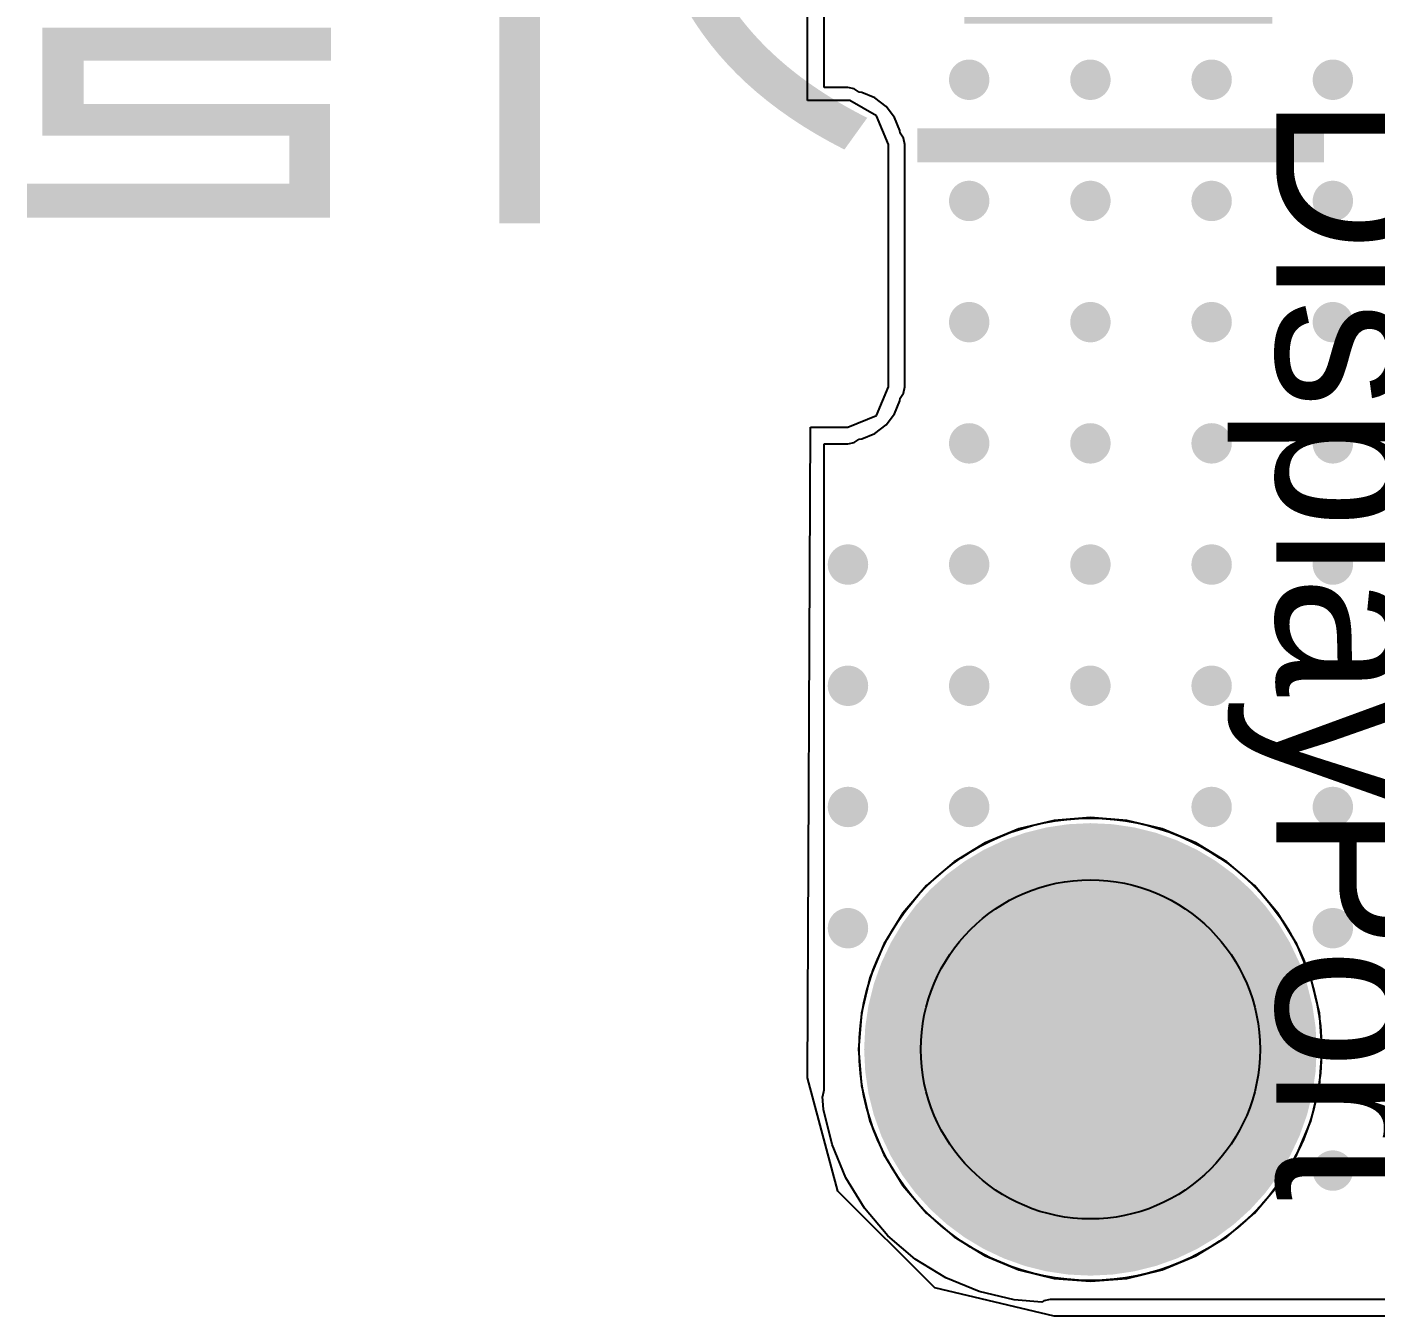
# Model space of a CAD drawing. Header units: millimetres. Extents: x 15 to 122, y 23 to 96.
# Drawn here: x 15.34 to 32.02, y 25.2 to 41.15 of the extents above; entities that cross this region are included whole.
import ezdxf

# ---------------------------------------------------------------- set-up
doc = ezdxf.new("R2010")
doc.units = ezdxf.units.MM
for name, color, linetype in [('Bottom Modules', 3, 'Continuous'), ('BottomLayer', 5, 'Continuous'), ('BottomOverlay', 54, 'Continuous'), ('TopLayer', 1, 'Continuous'), ('TopOverlay', 2, 'Continuous'), ('TopSolder', 216, 'Continuous'), ('Upper Modules', 80, 'Continuous')]:
    doc.layers.add(name, color=color, linetype=linetype)
doc.styles.get("Standard").update_dxf_attribs({"font": 'ARExthalf2.shx', "width": 0.1})

msp = doc.modelspace()

# ---------------------------------------------------------------- linework, layer by layer
at = {"layer": 'Bottom Modules'}
msp.add_circle((28.4999938, 28.50000904), 2.860017659613904, dxfattribs=at)
at = {"layer": 'BottomLayer'}
for p, q in [((25.20391962, 40.4039197), (25.20391962, 78.9960828)), ((25.4999998, 40.4039197), (25.20391962, 40.4039197)), ((25.57803622, 40.38839776), (25.4999998, 40.4039197)), ((25.63949914, 40.34733104), (25.57803622, 40.38839776)), ((25.67229562, 40.34301304), (25.63949914, 40.34733104)), ((25.83284648, 40.27650822), (25.67229562, 40.34301304)), ((25.97071768, 40.17071722), (25.83284648, 40.27650822)), ((26.07650868, 40.03284856), (25.97071768, 40.17071722)), ((26.1430135, 39.87229516), (26.07650868, 40.03284856)), ((26.14732896, 39.83950884), (26.1430135, 39.87229516)), ((26.18841346, 39.77802052), (26.14732896, 39.83950884)), ((26.2039354, 39.69998409999999), (26.18841346, 39.77802052)), ((26.2039354, 36.7000155), (26.2039354, 39.69998409999999)), ((26.18841346, 36.62197908), (26.2039354, 36.7000155)), ((26.1430135, 36.52770698), (26.14732896, 36.56049076)), ((26.14732896, 36.56049076), (26.18841346, 36.62197908)), ((25.97071768, 36.22928492), (26.07650868, 36.36715612)), ((26.07650868, 36.36715612), (26.1430135, 36.52770698)), ((25.83284648, 36.12349392), (25.97071768, 36.22928492)), ((25.57803876, 36.01160438), (25.63950168, 36.0526711)), ((25.63950168, 36.0526711), (25.67229562, 36.0569891)), ((25.67229562, 36.0569891), (25.83284648, 36.12349392)), ((25.20391962, 27.99999988), (25.20393486, 35.99608244)), ((25.20393486, 35.99608244), (25.50000234, 35.99608244)), ((25.50000234, 35.99608244), (25.57803876, 36.01160438)), ((28.50000904, 31.36883744), (28.05122406, 31.3335162)), ((28.94879402, 31.3335162), (28.50000904, 31.36883744)), ((27.61348808, 31.22842624), (27.19758086, 31.05615328)), ((28.05122406, 31.3335162), (27.61348808, 31.22842624)), ((29.38653, 31.22842624), (28.94879402, 31.3335162)), ((29.80243722, 31.05615328), (29.38653, 31.22842624)), ((27.19758086, 31.05615328), (26.81374622, 30.82093658)), ((30.18627186, 30.82093658), (29.80243722, 31.05615328)), ((26.81374622, 30.82093658), (26.47143042, 30.52857242)), ((30.52858766, 30.52857242), (30.18627186, 30.82093658)), ((26.47143042, 30.52857242), (26.17906626, 30.18625662)), ((30.82095182, 30.18625662), (30.52858766, 30.52857242)), ((26.17906626, 30.18625662), (25.94384956, 29.80242198)), ((31.05616852, 29.80242198), (30.82095182, 30.18625662)), ((25.94384956, 29.80242198), (25.7715766, 29.38651476)), ((31.22844148, 29.38651476), (31.05616852, 29.80242198)), ((25.7715766, 29.38651476), (25.66648664, 28.94877878)), ((31.33353144, 28.94877878), (31.22844148, 29.38651476)), ((25.66648664, 28.94877878), (25.6311654, 28.4999938)), ((31.36885268, 28.4999938), (31.33353144, 28.94877878)), ((25.6311654, 28.4999938), (25.66648664, 28.05120882)), ((31.33353144, 28.05120882), (31.36885268, 28.4999938)), ((25.66648664, 28.05120882), (25.7715766, 27.61347284)), ((31.22844148, 27.61347284), (31.33353144, 28.05120882)), ((25.18610914, 27.91853954), (25.18839768, 27.92196346)), ((25.19887518, 27.75634784), (25.18610914, 27.91853954)), ((25.18839768, 27.92196346), (25.20391962, 27.99999988)), ((25.30276372, 27.32361566), (25.19887518, 27.75634784)), ((25.7715766, 27.61347284), (25.94384956, 27.19756562)), ((31.05616852, 27.19756562), (31.22844148, 27.61347284)), ((25.47306818, 26.91246586), (25.30276372, 27.32361566)), ((25.94384956, 27.19756562), (26.17906626, 26.81373098)), ((30.82095182, 26.81373098), (31.05616852, 27.19756562)), ((25.70559248, 26.5330178), (25.47306818, 26.91246586)), ((26.17906626, 26.81373098), (26.47143042, 26.47141518)), ((30.52858766, 26.47141518), (30.82095182, 26.81373098)), ((25.99461654, 26.19461868), (25.70559248, 26.5330178)), ((26.47143042, 26.47141518), (26.81374622, 26.17905102)), ((30.18627186, 26.17905102), (30.52858766, 26.47141518)), ((26.33301566, 25.90559462), (25.99461654, 26.19461868)), ((26.81374622, 26.17905102), (27.19758086, 25.94383432)), ((29.80243722, 25.94383432), (30.18627186, 26.17905102)), ((26.71246372, 25.67307032), (26.33301566, 25.90559462)), ((27.19758086, 25.94383432), (27.61348808, 25.77156136)), ((29.38653, 25.77156136), (29.80243722, 25.94383432)), ((27.61348808, 25.77156136), (28.05122406, 25.6664714)), ((28.94879402, 25.6664714), (29.38653, 25.77156136)), ((27.12361352, 25.50276586), (26.71246372, 25.67307032)), ((28.05122406, 25.6664714), (28.50000904, 25.63115016)), ((28.50000904, 25.63115016), (28.94879402, 25.6664714)), ((27.5563457, 25.39887732), (27.12361352, 25.50276586)), ((27.8974677, 25.37202952), (27.5563457, 25.39887732)), ((27.92196346, 25.38839728), (27.8974677, 25.37202952)), ((27.99999988, 25.40391922), (27.92196346, 25.38839728)), ((51.29608232, 25.40391922), (27.99999988, 25.40391922))]:
    msp.add_line(p, q, dxfattribs=at)
for points, const_width in [([(26.87499324, 40.49998758, 1), (27.1249902, 40.49998758, 1)], 0.2499995), ([(28.37499278, 40.49998758, 1), (28.62498974, 40.49998758, 1)], 0.2499995), ([(29.87499232, 40.49998758, 1), (30.12498928, 40.49998758, 1)], 0.2499995), ([(31.37499186, 40.49998758, 1), (31.62498882, 40.49998758, 1)], 0.2499995), ([(26.87499324, 38.99998804, 1), (27.1249902, 38.99998804, 1)], 0.2499995), ([(28.37499278, 38.99998804, 1), (28.62498974, 38.99998804, 1)], 0.2499995), ([(29.87499232, 38.99998804, 1), (30.12498928, 38.99998804, 1)], 0.2499995), ([(31.37499186, 38.99998804, 1), (31.62498882, 38.99998804, 1)], 0.2499995), ([(26.87499324, 37.4999885, 1), (27.1249902, 37.4999885, 1)], 0.2499995), ([(28.37499278, 37.4999885, 1), (28.62498974, 37.4999885, 1)], 0.2499995), ([(29.87499232, 37.4999885, 1), (30.12498928, 37.4999885, 1)], 0.2499995), ([(31.37499186, 37.4999885, 1), (31.62498882, 37.4999885, 1)], 0.2499995), ([(26.87499324, 35.99998896, 1), (27.1249902, 35.99998896, 1)], 0.2499995), ([(28.37499278, 35.99998896, 1), (28.62498974, 35.99998896, 1)], 0.2499995), ([(29.87499232, 35.99998896, 1), (30.12498928, 35.99998896, 1)], 0.2499995), ([(31.37499186, 35.99998896, 1), (31.62498882, 35.99998896, 1)], 0.2499995), ([(25.3749937, 34.49998942, 1), (25.62499066, 34.49998942, 1)], 0.2499995), ([(26.87499324, 34.49998942, 1), (27.1249902, 34.49998942, 1)], 0.2499995), ([(28.37499278, 34.49998942, 1), (28.62498974, 34.49998942, 1)], 0.2499995), ([(29.87499232, 34.49998942, 1), (30.12498928, 34.49998942, 1)], 0.2499995), ([(31.37499186, 34.49998942, 1), (31.62498882, 34.49998942, 1)], 0.2499995), ([(25.3749937, 32.99998988, 1), (25.62499066, 32.99998988, 1)], 0.2499995), ([(26.87499324, 32.99998988, 1), (27.1249902, 32.99998988, 1)], 0.2499995), ([(28.37499278, 32.99998988, 1), (28.62498974, 32.99998988, 1)], 0.2499995), ([(29.87499232, 32.99998988, 1), (30.12498928, 32.99998988, 1)], 0.2499995), ([(25.3749937, 31.49999034, 1), (25.62499066, 31.49999034, 1)], 0.2499995), ([(26.87499324, 31.49999034, 1), (27.1249902, 31.49999034, 1)], 0.2499995), ([(29.87499232, 31.49999034, 1), (30.12498928, 31.49999034, 1)], 0.2499995), ([(31.37499186, 31.49999034, 1), (31.62498882, 31.49999034, 1)], 0.2499995), ([(30.80000952, 28.4999938, 1), (26.20000856, 28.4999938, 1)], 1.00000054), ([(27.49999326, 28.50000904, 1), (29.49999434, 28.50000904, 1)], 1.99999854), ([(25.3749937, 29.9999908, 1), (25.62499066, 29.9999908, 1)], 0.2499995), ([(31.37499186, 29.9999908, 1), (31.62498882, 29.9999908, 1)], 0.2499995), ([(25.95000906, 28.4999938, 1), (26.45000806, 28.4999938, 1)], 0.499999), ([(30.55001002, 28.4999938, 1), (31.05000902, 28.4999938, 1)], 0.499999), ([(31.37499186, 26.99999172, 1), (31.62498882, 26.99999172, 1)], 0.2499995)]:
    msp.add_lwpolyline(points, format="xyb", close=True, dxfattribs=dict(at, const_width=const_width))
at = {"layer": 'TopLayer'}
for p, q in [((25.20391962, 40.4039197), (25.20391962, 78.9960828)), ((25.4999998, 40.4039197), (25.20391962, 40.4039197)), ((25.57803622, 40.38839776), (25.4999998, 40.4039197)), ((25.63949914, 40.34733104), (25.57803622, 40.38839776)), ((25.67229562, 40.34301304), (25.63949914, 40.34733104)), ((25.83284648, 40.27650822), (25.67229562, 40.34301304)), ((25.97071768, 40.17071722), (25.83284648, 40.27650822)), ((26.07650868, 40.03284856), (25.97071768, 40.17071722)), ((26.1430135, 39.87229516), (26.07650868, 40.03284856)), ((26.14732896, 39.83950884), (26.1430135, 39.87229516)), ((26.18841346, 39.77802052), (26.14732896, 39.83950884)), ((26.2039354, 39.69998409999999), (26.18841346, 39.77802052)), ((26.2039354, 36.7000155), (26.2039354, 39.69998409999999)), ((26.18841346, 36.62197908), (26.2039354, 36.7000155)), ((26.1430135, 36.52770698), (26.14732896, 36.56049076)), ((26.14732896, 36.56049076), (26.18841346, 36.62197908)), ((25.97071768, 36.22928492), (26.07650868, 36.36715612)), ((26.07650868, 36.36715612), (26.1430135, 36.52770698)), ((25.83284648, 36.12349392), (25.97071768, 36.22928492)), ((25.57803876, 36.01160438), (25.63950168, 36.0526711)), ((25.63950168, 36.0526711), (25.67229562, 36.0569891)), ((25.67229562, 36.0569891), (25.83284648, 36.12349392)), ((25.20391962, 27.99999988), (25.20393486, 35.99608244)), ((25.20393486, 35.99608244), (25.50000234, 35.99608244)), ((25.50000234, 35.99608244), (25.57803876, 36.01160438)), ((28.50000142, 31.36884506), (28.05121644, 31.33352382)), ((28.9487864, 31.33352382), (28.50000142, 31.36884506)), ((27.61348046, 31.22843386), (27.19757324, 31.0561609)), ((28.05121644, 31.33352382), (27.61348046, 31.22843386)), ((29.38652238, 31.22843386), (28.9487864, 31.33352382)), ((29.8024296, 31.0561609), (29.38652238, 31.22843386)), ((27.19757324, 31.0561609), (26.8137386, 30.8209442)), ((30.18626424, 30.8209442), (29.8024296, 31.0561609)), ((26.8137386, 30.8209442), (26.4714228, 30.52858004)), ((30.52858004, 30.52858004), (30.18626424, 30.8209442)), ((26.4714228, 30.52858004), (26.17905864, 30.18626424)), ((30.8209442, 30.18626424), (30.52858004, 30.52858004)), ((26.17905864, 30.18626424), (25.94384194, 29.8024296)), ((31.0561609, 29.8024296), (30.8209442, 30.18626424)), ((25.94384194, 29.8024296), (25.77156898, 29.38652238)), ((31.22843386, 29.38652238), (31.0561609, 29.8024296)), ((25.77156898, 29.38652238), (25.66647902, 28.9487864)), ((31.33352382, 28.9487864), (31.22843386, 29.38652238)), ((25.66647902, 28.9487864), (25.63115778, 28.50000142)), ((31.36884506, 28.50000142), (31.33352382, 28.9487864)), ((25.63115778, 28.50000142), (25.66647902, 28.05121644)), ((31.33352382, 28.05121644), (31.36884506, 28.50000142)), ((25.66647902, 28.05121644), (25.77156898, 27.61348046)), ((31.22843386, 27.61348046), (31.33352382, 28.05121644)), ((25.18610914, 27.91853954), (25.18839768, 27.92196346)), ((25.19887518, 27.75634784), (25.18610914, 27.91853954)), ((25.18839768, 27.92196346), (25.20391962, 27.99999988)), ((25.30276372, 27.32361566), (25.19887518, 27.75634784)), ((25.77156898, 27.61348046), (25.94384194, 27.19757324)), ((31.0561609, 27.19757324), (31.22843386, 27.61348046)), ((25.47306818, 26.91246586), (25.30276372, 27.32361566)), ((25.94384194, 27.19757324), (26.17905864, 26.8137386)), ((30.8209442, 26.8137386), (31.0561609, 27.19757324)), ((25.70559248, 26.5330178), (25.47306818, 26.91246586)), ((26.17905864, 26.8137386), (26.4714228, 26.4714228)), ((30.52858004, 26.4714228), (30.8209442, 26.8137386)), ((25.99461654, 26.19461868), (25.70559248, 26.5330178)), ((26.4714228, 26.4714228), (26.8137386, 26.17905864)), ((30.18626424, 26.17905864), (30.52858004, 26.4714228)), ((26.33301566, 25.90559462), (25.99461654, 26.19461868)), ((26.8137386, 26.17905864), (27.19757324, 25.94384194)), ((29.8024296, 25.94384194), (30.18626424, 26.17905864)), ((26.71246372, 25.67307032), (26.33301566, 25.90559462)), ((27.19757324, 25.94384194), (27.61348046, 25.77156898)), ((29.38652238, 25.77156898), (29.8024296, 25.94384194)), ((27.61348046, 25.77156898), (28.05121644, 25.66647902)), ((28.9487864, 25.66647902), (29.38652238, 25.77156898)), ((27.12361352, 25.50276586), (26.71246372, 25.67307032)), ((28.05121644, 25.66647902), (28.50000142, 25.63115778)), ((28.50000142, 25.63115778), (28.9487864, 25.66647902)), ((27.5563457, 25.39887732), (27.12361352, 25.50276586)), ((27.8974677, 25.37202952), (27.5563457, 25.39887732)), ((27.92196346, 25.38839728), (27.8974677, 25.37202952)), ((27.99999988, 25.40391922), (27.92196346, 25.38839728)), ((51.29608232, 25.40391922), (27.99999988, 25.40391922))]:
    msp.add_line(p, q, dxfattribs=at)
for points, const_width in [([(26.87499324, 40.49998758, 1), (27.1249902, 40.49998758, 1)], 0.2499995), ([(28.37499278, 40.49998758, 1), (28.62498974, 40.49998758, 1)], 0.2499995), ([(29.87499232, 40.49998758, 1), (30.12498928, 40.49998758, 1)], 0.2499995), ([(31.37499186, 40.49998758, 1), (31.62498882, 40.49998758, 1)], 0.2499995), ([(26.87499324, 38.99998804, 1), (27.1249902, 38.99998804, 1)], 0.2499995), ([(28.37499278, 38.99998804, 1), (28.62498974, 38.99998804, 1)], 0.2499995), ([(29.87499232, 38.99998804, 1), (30.12498928, 38.99998804, 1)], 0.2499995), ([(31.37499186, 38.99998804, 1), (31.62498882, 38.99998804, 1)], 0.2499995), ([(26.87499324, 37.4999885, 1), (27.1249902, 37.4999885, 1)], 0.2499995), ([(28.37499278, 37.4999885, 1), (28.62498974, 37.4999885, 1)], 0.2499995), ([(29.87499232, 37.4999885, 1), (30.12498928, 37.4999885, 1)], 0.2499995), ([(31.37499186, 37.4999885, 1), (31.62498882, 37.4999885, 1)], 0.2499995), ([(26.87499324, 35.99998896, 1), (27.1249902, 35.99998896, 1)], 0.2499995), ([(28.37499278, 35.99998896, 1), (28.62498974, 35.99998896, 1)], 0.2499995), ([(29.87499232, 35.99998896, 1), (30.12498928, 35.99998896, 1)], 0.2499995), ([(31.37499186, 35.99998896, 1), (31.62498882, 35.99998896, 1)], 0.2499995), ([(25.3749937, 34.49998942, 1), (25.62499066, 34.49998942, 1)], 0.2499995), ([(26.87499324, 34.49998942, 1), (27.1249902, 34.49998942, 1)], 0.2499995), ([(28.37499278, 34.49998942, 1), (28.62498974, 34.49998942, 1)], 0.2499995), ([(29.87499232, 34.49998942, 1), (30.12498928, 34.49998942, 1)], 0.2499995), ([(31.37499186, 34.49998942, 1), (31.62498882, 34.49998942, 1)], 0.2499995), ([(25.3749937, 32.99998988, 1), (25.62499066, 32.99998988, 1)], 0.2499995), ([(26.87499324, 32.99998988, 1), (27.1249902, 32.99998988, 1)], 0.2499995), ([(28.37499278, 32.99998988, 1), (28.62498974, 32.99998988, 1)], 0.2499995), ([(29.87499232, 32.99998988, 1), (30.12498928, 32.99998988, 1)], 0.2499995), ([(25.3749937, 31.49999034, 1), (25.62499066, 31.49999034, 1)], 0.2499995), ([(26.87499324, 31.49999034, 1), (27.1249902, 31.49999034, 1)], 0.2499995), ([(29.87499232, 31.49999034, 1), (30.12498928, 31.49999034, 1)], 0.2499995), ([(31.37499186, 31.49999034, 1), (31.62498882, 31.49999034, 1)], 0.2499995), ([(30.8000019, 28.50000142, 1), (26.20000094, 28.50000142, 1)], 1.00000054), ([(27.49999326, 28.50000904, 1), (29.49999434, 28.50000904, 1)], 1.99999854), ([(25.3749937, 29.9999908, 1), (25.62499066, 29.9999908, 1)], 0.2499995), ([(31.37499186, 29.9999908, 1), (31.62498882, 29.9999908, 1)], 0.2499995), ([(25.95000144, 28.50000142, 1), (26.45000044, 28.50000142, 1)], 0.499999), ([(30.5500024, 28.50000142, 1), (31.0500014, 28.50000142, 1)], 0.499999), ([(31.37499186, 26.99999172, 1), (31.62498882, 26.99999172, 1)], 0.2499995)]:
    msp.add_lwpolyline(points, format="xyb", close=True, dxfattribs=dict(at, const_width=const_width))
at = {"layer": 'TopSolder', "const_width": 2.04999844}
msp.add_lwpolyline([(27.47499458, 28.50000904, 1), (29.52499302, 28.50000904, 1)], format="xyb", close=True, dxfattribs=at)
msp.add_lwpolyline([(27.47499458, 28.50000904, 1), (29.52499302, 28.50000904, 1)], format="xyb", close=True, dxfattribs=at)
at = {"layer": 'Upper Modules'}
for p, q in [((25.0000008, 40.24329879925928), (25.0000008, 79.20000162)), ((25.52500540312862, 40.24329879925928), (25.0000008, 40.24329879925928)), ((25.85355427953766, 40.05355381953766), (25.52500540312862, 40.24329879925928)), ((26.00000134, 39.69999934), (25.85355427953766, 40.05355381953766)), ((26.00000134, 36.70000026), (26.00000134, 39.69999934)), ((25.85355338151412, 36.34644742243653), (26.00000134, 36.70000026)), ((25.0000008, 28.15000212), (25.03508349076279, 36.20000126)), ((25.03508349076279, 36.20000126), (25.50000234, 36.20000126)), ((25.50000234, 36.20000126), (25.85355338151412, 36.34644742243653)), ((25.37495443663648, 26.74685718559235), (25.0000008, 28.15000212)), ((26.57332149856649, 25.54849012366234), (25.37495443663648, 26.74685718559235)), ((28.04999978, 25.20000294), (26.57332149856649, 25.54849012366234)), ((51.4999986, 25.2000004), (28.04999978, 25.20000294))]:
    msp.add_line(p, q, dxfattribs=at)
msp.add_circle((28.4999938, 28.50000904), 2.098764375296032, dxfattribs=at)

# ---------------------------------------------------------------- texts
at = {"layer": 'BottomOverlay', "text_generation_flag": 2}
msp.add_text('(주)하드커널', height=4.50000116, dxfattribs=at).set_placement((46.99999998, 39.20000034))
at = {"layer": 'TopOverlay'}
msp.add_text('DisplayPort', height=2.00000108, rotation=270, dxfattribs=at).set_placement((30.8000019, 40.30000068))

doc.saveas('drawing.dxf')
